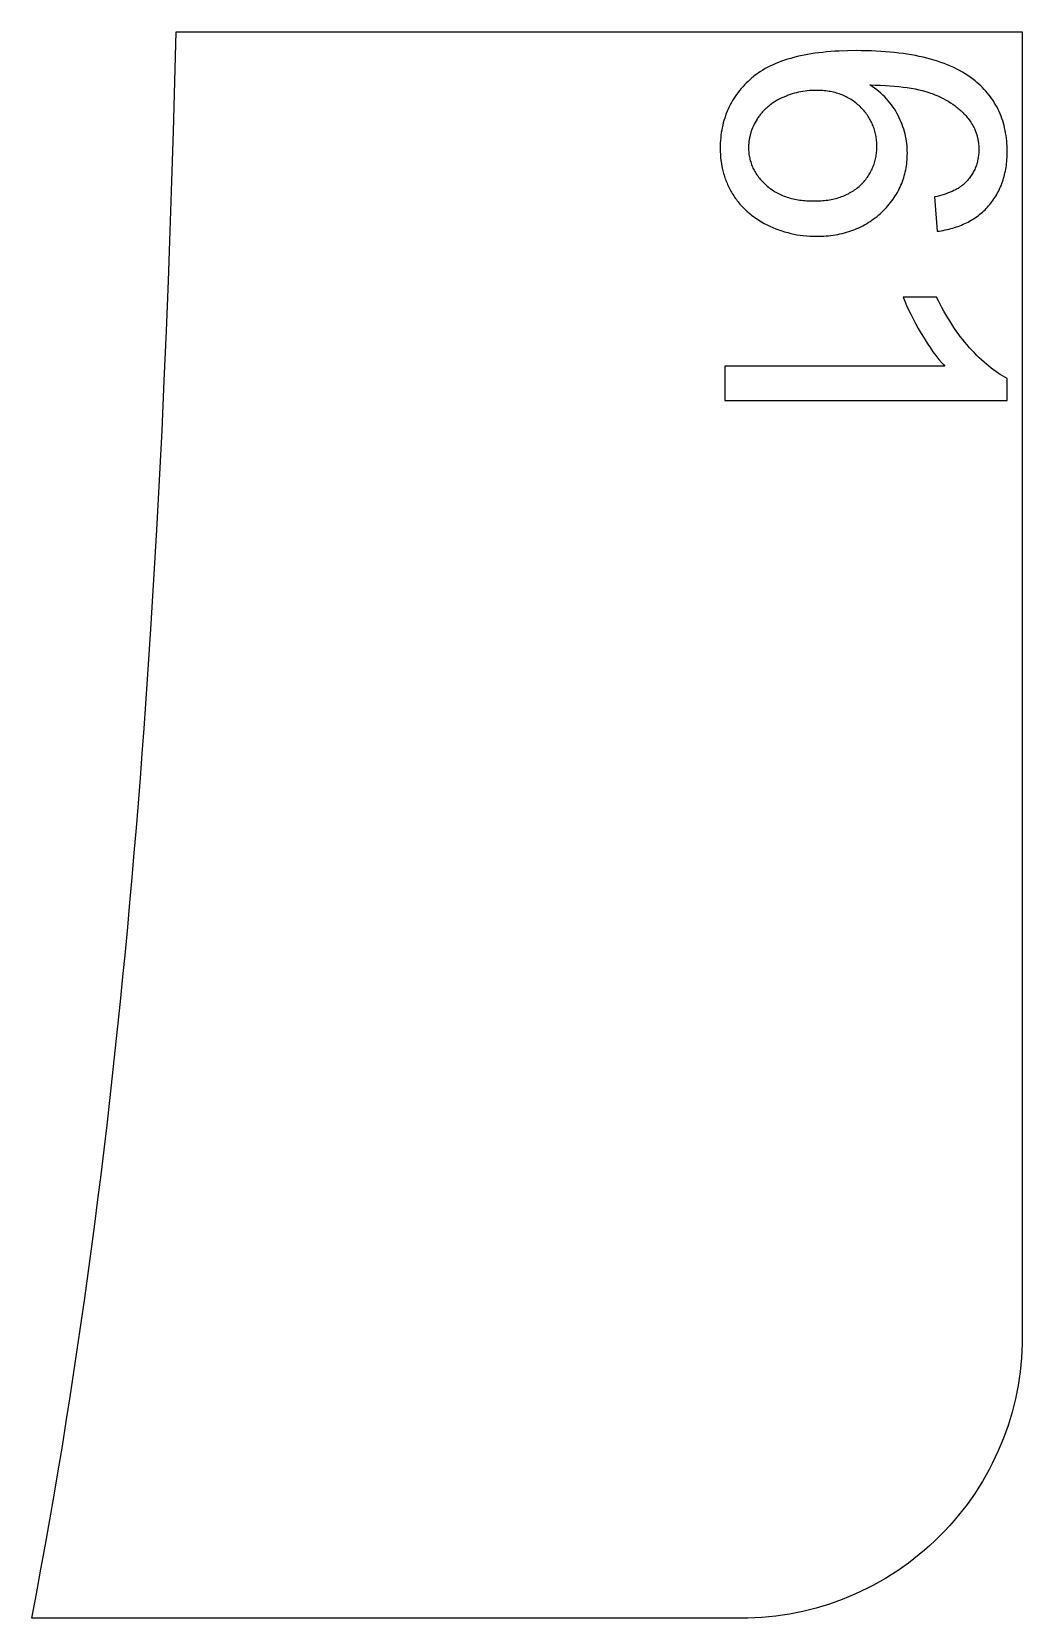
# Model space of a CAD drawing. Extents: x -16189 to 5251, y 3521 to 4024.
# Drawn here: x -12527.5 to -12351.4, y 3521.1 to 3803.1 of the extents above; entities that cross this region are included whole.
import ezdxf

# ---------------------------------------------------------------- set-up
doc = ezdxf.new("R2010")
doc.units = 0
doc.layers.add('LAYER_03', color=7, linetype='CONTINUOUS')

msp = doc.modelspace()

# ---------------------------------------------------------------- linework, layer by layer
at = {"layer": 'LAYER_03'}
for p, q in [((-12396.12, 3790.19), (-12396.27, 3790.08)), ((-12395.97, 3790.3), (-12396.12, 3790.19)), ((-12395.82, 3790.4), (-12395.97, 3790.3)), ((-12395.5, 3790.61), (-12395.82, 3790.4)), ((-12395.18, 3790.81), (-12395.5, 3790.61)), ((-12394.85, 3790.99), (-12395.18, 3790.81)), ((-12394.5, 3791.18), (-12394.85, 3790.99)), ((-12394.14, 3791.35), (-12394.5, 3791.18)), ((-12393.78, 3791.51), (-12394.14, 3791.35)), ((-12393.41, 3791.66), (-12393.78, 3791.51)), ((-12393.05, 3791.81), (-12393.41, 3791.66)), ((-12392.68, 3791.94), (-12393.05, 3791.81)), ((-12392.31, 3792.06), (-12392.68, 3791.94)), ((-12391.93, 3792.17), (-12392.31, 3792.06)), ((-12391.56, 3792.27), (-12391.93, 3792.17)), ((-12391.18, 3792.36), (-12391.56, 3792.27)), ((-12390.8, 3792.44), (-12391.18, 3792.36)), ((-12390.41, 3792.5), (-12390.8, 3792.44)), ((-12390.03, 3792.56), (-12390.41, 3792.5)), ((-12389.64, 3792.61), (-12390.03, 3792.56)), ((-12389.25, 3792.65), (-12389.64, 3792.61)), ((-12388.86, 3792.67), (-12389.25, 3792.65)), ((-12388.47, 3792.69), (-12388.86, 3792.67)), ((-12388.08, 3792.69), (-12388.47, 3792.69)), ((-12387.78, 3792.69), (-12388.08, 3792.69)), ((-12387.48, 3792.68), (-12387.78, 3792.69)), ((-12387.18, 3792.67), (-12387.48, 3792.68)), ((-12386.89, 3792.65), (-12387.18, 3792.67)), ((-12386.61, 3792.62), (-12386.89, 3792.65)), ((-12386.33, 3792.59), (-12386.61, 3792.62)), ((-12386.05, 3792.56), (-12386.33, 3792.59)), ((-12385.77, 3792.51), (-12386.05, 3792.56)), ((-12385.5, 3792.47), (-12385.77, 3792.51)), ((-12385.23, 3792.41), (-12385.5, 3792.47)), ((-12384.97, 3792.35), (-12385.23, 3792.41)), ((-12384.71, 3792.29), (-12384.97, 3792.35)), ((-12384.45, 3792.22), (-12384.71, 3792.29)), ((-12384.2, 3792.14), (-12384.45, 3792.22)), ((-12383.95, 3792.06), (-12384.2, 3792.14)), ((-12383.7, 3791.97), (-12383.95, 3792.06)), ((-12383.46, 3791.88), (-12383.7, 3791.97)), ((-12383.22, 3791.78), (-12383.46, 3791.88)), ((-12382.98, 3791.67), (-12383.22, 3791.78)), ((-12382.75, 3791.56), (-12382.98, 3791.67)), ((-12382.52, 3791.45), (-12382.75, 3791.56)), ((-12382.3, 3791.32), (-12382.52, 3791.45)), ((-12382.08, 3791.2), (-12382.3, 3791.32)), ((-12381.86, 3791.06), (-12382.08, 3791.2)), ((-12381.65, 3790.93), (-12381.86, 3791.06)), ((-12381.44, 3790.78), (-12381.65, 3790.93)), ((-12381.23, 3790.63), (-12381.44, 3790.78)), ((-12381.03, 3790.48), (-12381.23, 3790.63)), ((-12380.83, 3790.31), (-12381.03, 3790.48)), ((-12380.63, 3790.15), (-12380.83, 3790.31)), ((-12380.44, 3789.98), (-12380.63, 3790.15)), ((-12398.74, 3787.28), (-12398.91, 3786.97)), ((-12398.56, 3787.58), (-12398.74, 3787.28)), ((-12398.46, 3787.73), (-12398.56, 3787.58)), ((-12398.36, 3787.88), (-12398.46, 3787.73)), ((-12398.26, 3788.03), (-12398.36, 3787.88)), ((-12398.16, 3788.17), (-12398.26, 3788.03)), ((-12398.05, 3788.31), (-12398.16, 3788.17)), ((-12397.94, 3788.45), (-12398.05, 3788.31)), ((-12397.83, 3788.59), (-12397.94, 3788.45)), ((-12397.71, 3788.72), (-12397.83, 3788.59)), ((-12397.59, 3788.86), (-12397.71, 3788.72)), ((-12397.47, 3788.99), (-12397.59, 3788.86)), ((-12397.35, 3789.12), (-12397.47, 3788.99)), ((-12397.22, 3789.25), (-12397.35, 3789.12)), ((-12397.1, 3789.37), (-12397.22, 3789.25)), ((-12396.97, 3789.49), (-12397.1, 3789.37)), ((-12396.83, 3789.61), (-12396.97, 3789.49)), ((-12396.69, 3789.73), (-12396.83, 3789.61)), ((-12396.56, 3789.85), (-12396.69, 3789.73)), ((-12396.41, 3789.96), (-12396.56, 3789.85)), ((-12396.27, 3790.08), (-12396.41, 3789.96)), ((-12380.25, 3789.8), (-12380.44, 3789.98)), ((-12380.07, 3789.61), (-12380.25, 3789.8)), ((-12379.89, 3789.43), (-12380.07, 3789.61)), ((-12379.72, 3789.24), (-12379.89, 3789.43)), ((-12379.55, 3789.05), (-12379.72, 3789.24)), ((-12379.39, 3788.86), (-12379.55, 3789.05)), ((-12379.24, 3788.67), (-12379.39, 3788.86)), ((-12379.09, 3788.47), (-12379.24, 3788.67)), ((-12378.95, 3788.27), (-12379.09, 3788.47)), ((-12378.81, 3788.07), (-12378.95, 3788.27)), ((-12378.68, 3787.86), (-12378.81, 3788.07)), ((-12378.56, 3787.66), (-12378.68, 3787.86)), ((-12378.44, 3787.45), (-12378.56, 3787.66)), ((-12378.32, 3787.24), (-12378.44, 3787.45)), ((-12399.86, 3784.46), (-12399.89, 3784.3)), ((-12399.82, 3784.62), (-12399.86, 3784.46)), ((-12399.78, 3784.78), (-12399.82, 3784.62)), ((-12399.74, 3784.94), (-12399.78, 3784.78)), ((-12399.69, 3785.1), (-12399.74, 3784.94)), ((-12399.65, 3785.26), (-12399.69, 3785.1)), ((-12399.59, 3785.42), (-12399.65, 3785.26)), ((-12399.54, 3785.58), (-12399.59, 3785.42)), ((-12399.48, 3785.73), (-12399.54, 3785.58)), ((-12399.36, 3786.05), (-12399.48, 3785.73)), ((-12399.22, 3786.36), (-12399.36, 3786.05)), ((-12399.07, 3786.67), (-12399.22, 3786.36)), ((-12398.91, 3786.97), (-12399.07, 3786.67)), ((-12378.22, 3787.02), (-12378.32, 3787.24)), ((-12378.11, 3786.8), (-12378.22, 3787.02)), ((-12378.02, 3786.58), (-12378.11, 3786.8)), ((-12377.93, 3786.36), (-12378.02, 3786.58)), ((-12377.84, 3786.14), (-12377.93, 3786.36)), ((-12377.76, 3785.91), (-12377.84, 3786.14)), ((-12377.69, 3785.68), (-12377.76, 3785.91)), ((-12377.62, 3785.45), (-12377.69, 3785.68)), ((-12377.56, 3785.22), (-12377.62, 3785.45)), ((-12377.51, 3784.98), (-12377.56, 3785.22)), ((-12377.46, 3784.74), (-12377.51, 3784.98)), ((-12377.41, 3784.5), (-12377.46, 3784.74)), ((-12377.38, 3784.26), (-12377.41, 3784.5)), ((-12400.06, 3783), (-12400.07, 3782.83)), ((-12400.07, 3782.83), (-12400.07, 3782.67)), ((-12400.07, 3782.67), (-12400.07, 3782.5)), ((-12400.07, 3782.5), (-12400.07, 3782.26)), ((-12400.07, 3782.26), (-12400.06, 3782.02)), ((-12400.05, 3783.16), (-12400.06, 3783)), ((-12400.06, 3782.02), (-12400.05, 3781.78)), ((-12400.04, 3783.33), (-12400.05, 3783.16)), ((-12400.05, 3781.78), (-12400.02, 3781.55)), ((-12400.02, 3783.49), (-12400.04, 3783.33)), ((-12400, 3783.65), (-12400.02, 3783.49)), ((-12399.98, 3783.82), (-12400, 3783.65)), ((-12399.95, 3783.98), (-12399.98, 3783.82)), ((-12399.93, 3784.14), (-12399.95, 3783.98)), ((-12399.89, 3784.3), (-12399.93, 3784.14)), ((-12377.34, 3784.01), (-12377.38, 3784.26)), ((-12377.32, 3783.76), (-12377.34, 3784.01)), ((-12377.34, 3781.47), (-12377.32, 3781.72)), ((-12377.3, 3783.51), (-12377.32, 3783.76)), ((-12377.32, 3781.72), (-12377.3, 3781.97)), ((-12377.28, 3783.26), (-12377.3, 3783.51)), ((-12377.3, 3781.97), (-12377.28, 3782.22)), ((-12377.27, 3783), (-12377.28, 3783.26)), ((-12377.28, 3782.22), (-12377.27, 3782.48)), ((-12377.27, 3782.74), (-12377.27, 3783)), ((-12377.27, 3782.48), (-12377.27, 3782.74)), ((-12400.02, 3781.55), (-12400, 3781.32)), ((-12400, 3781.32), (-12399.96, 3781.08)), ((-12399.96, 3781.08), (-12399.92, 3780.86)), ((-12399.92, 3780.86), (-12399.88, 3780.63)), ((-12399.88, 3780.63), (-12399.83, 3780.4)), ((-12399.83, 3780.4), (-12399.77, 3780.18)), ((-12399.77, 3780.18), (-12399.7, 3779.96)), ((-12399.7, 3779.96), (-12399.63, 3779.74)), ((-12399.63, 3779.74), (-12399.56, 3779.53)), ((-12399.56, 3779.53), (-12399.47, 3779.31)), ((-12399.47, 3779.31), (-12399.38, 3779.1)), ((-12399.38, 3779.1), (-12399.29, 3778.89)), ((-12399.29, 3778.89), (-12399.19, 3778.68)), ((-12378.11, 3778.69), (-12378.02, 3778.91)), ((-12378.02, 3778.91), (-12377.93, 3779.13)), ((-12377.93, 3779.13), (-12377.84, 3779.35)), ((-12377.84, 3779.35), (-12377.76, 3779.57)), ((-12377.76, 3779.57), (-12377.69, 3779.8)), ((-12377.69, 3779.8), (-12377.62, 3780.03)), ((-12377.62, 3780.03), (-12377.56, 3780.26)), ((-12377.56, 3780.26), (-12377.51, 3780.5)), ((-12377.51, 3780.5), (-12377.46, 3780.74)), ((-12377.46, 3780.74), (-12377.41, 3780.98)), ((-12377.41, 3780.98), (-12377.38, 3781.22)), ((-12377.38, 3781.22), (-12377.34, 3781.47)), ((-12399.19, 3778.68), (-12399.08, 3778.48)), ((-12399.08, 3778.48), (-12398.97, 3778.27)), ((-12398.97, 3778.27), (-12398.85, 3778.07)), ((-12398.85, 3778.07), (-12398.72, 3777.87)), ((-12398.72, 3777.87), (-12398.59, 3777.68)), ((-12398.59, 3777.68), (-12398.45, 3777.48)), ((-12398.45, 3777.48), (-12398.31, 3777.29)), ((-12398.31, 3777.29), (-12398.16, 3777.1)), ((-12398.16, 3777.1), (-12398, 3776.91)), ((-12398, 3776.91), (-12397.84, 3776.72)), ((-12397.84, 3776.72), (-12397.67, 3776.54)), ((-12397.67, 3776.54), (-12397.5, 3776.36)), ((-12397.5, 3776.36), (-12397.32, 3776.18)), ((-12397.32, 3776.18), (-12397.13, 3776)), ((-12397.13, 3776), (-12396.94, 3775.82)), ((-12380.07, 3775.96), (-12379.89, 3776.14)), ((-12379.89, 3776.14), (-12379.72, 3776.32)), ((-12379.72, 3776.32), (-12379.55, 3776.5)), ((-12379.55, 3776.5), (-12379.39, 3776.69)), ((-12379.39, 3776.69), (-12379.24, 3776.87)), ((-12379.24, 3776.87), (-12379.09, 3777.07)), ((-12379.09, 3777.07), (-12378.95, 3777.26)), ((-12378.95, 3777.26), (-12378.81, 3777.46)), ((-12378.81, 3777.46), (-12378.68, 3777.65)), ((-12378.68, 3777.65), (-12378.56, 3777.86)), ((-12378.56, 3777.86), (-12378.44, 3778.06)), ((-12378.44, 3778.06), (-12378.32, 3778.27)), ((-12378.32, 3778.27), (-12378.22, 3778.48)), ((-12378.22, 3778.48), (-12378.11, 3778.69)), ((-12396.94, 3775.82), (-12396.74, 3775.65)), ((-12396.74, 3775.65), (-12396.54, 3775.48)), ((-12396.54, 3775.48), (-12396.33, 3775.32)), ((-12396.33, 3775.32), (-12396.12, 3775.17)), ((-12396.12, 3775.17), (-12395.9, 3775.02)), ((-12395.9, 3775.02), (-12395.68, 3774.87)), ((-12395.68, 3774.87), (-12395.46, 3774.73)), ((-12395.46, 3774.73), (-12395.23, 3774.6)), ((-12395.23, 3774.6), (-12395, 3774.47)), ((-12395, 3774.47), (-12394.76, 3774.35)), ((-12394.76, 3774.35), (-12394.52, 3774.23)), ((-12394.52, 3774.23), (-12394.27, 3774.12)), ((-12394.27, 3774.12), (-12394.02, 3774.01)), ((-12394.02, 3774.01), (-12393.76, 3773.91)), ((-12393.76, 3773.91), (-12393.5, 3773.82)), ((-12393.5, 3773.82), (-12393.24, 3773.73)), ((-12393.24, 3773.73), (-12392.97, 3773.64)), ((-12392.97, 3773.64), (-12392.7, 3773.56)), ((-12392.7, 3773.56), (-12392.42, 3773.49)), ((-12392.42, 3773.49), (-12392.14, 3773.42)), ((-12392.14, 3773.42), (-12391.85, 3773.36)), ((-12391.85, 3773.36), (-12391.56, 3773.3)), ((-12391.56, 3773.3), (-12391.27, 3773.25)), ((-12391.27, 3773.25), (-12390.97, 3773.2)), ((-12390.97, 3773.2), (-12390.67, 3773.16)), ((-12390.67, 3773.16), (-12390.36, 3773.13)), ((-12386.55, 3773.13), (-12386.26, 3773.16)), ((-12386.26, 3773.16), (-12385.96, 3773.2)), ((-12385.96, 3773.2), (-12385.68, 3773.25)), ((-12385.68, 3773.25), (-12385.39, 3773.3)), ((-12385.39, 3773.3), (-12385.11, 3773.35)), ((-12385.11, 3773.35), (-12384.84, 3773.42)), ((-12384.84, 3773.42), (-12384.57, 3773.48)), ((-12384.57, 3773.48), (-12384.3, 3773.56)), ((-12384.3, 3773.56), (-12384.04, 3773.63)), ((-12384.04, 3773.63), (-12383.79, 3773.72)), ((-12383.79, 3773.72), (-12383.53, 3773.81)), ((-12383.53, 3773.81), (-12383.28, 3773.9)), ((-12383.28, 3773.9), (-12383.04, 3774)), ((-12383.04, 3774), (-12382.8, 3774.11)), ((-12382.8, 3774.11), (-12382.56, 3774.22)), ((-12382.56, 3774.22), (-12382.33, 3774.33)), ((-12382.33, 3774.33), (-12382.11, 3774.45)), ((-12382.11, 3774.45), (-12381.88, 3774.58)), ((-12381.88, 3774.58), (-12381.66, 3774.71)), ((-12381.66, 3774.71), (-12381.45, 3774.85)), ((-12381.45, 3774.85), (-12381.24, 3774.99)), ((-12381.24, 3774.99), (-12381.03, 3775.14)), ((-12381.03, 3775.14), (-12380.83, 3775.3)), ((-12380.83, 3775.3), (-12380.64, 3775.45)), ((-12380.64, 3775.45), (-12380.44, 3775.62)), ((-12380.44, 3775.62), (-12380.25, 3775.79)), ((-12380.25, 3775.79), (-12380.07, 3775.96)), ((-12390.36, 3773.13), (-12390.04, 3773.1)), ((-12390.04, 3773.1), (-12389.73, 3773.07)), ((-12389.73, 3773.07), (-12389.41, 3773.05)), ((-12389.41, 3773.05), (-12389.08, 3773.04)), ((-12389.08, 3773.04), (-12388.42, 3773.03)), ((-12388.42, 3773.03), (-12387.78, 3773.04)), ((-12387.78, 3773.04), (-12387.46, 3773.05)), ((-12387.46, 3773.05), (-12387.16, 3773.07)), ((-12387.16, 3773.07), (-12386.85, 3773.1)), ((-12386.85, 3773.1), (-12386.55, 3773.13))]:
    msp.add_line(p, q, dxfattribs=at)
msp.add_lwpolyline([(-12401.42, 3521.11), (-12527.51, 3521.11), (-12526.68, 3525.48), (-12525.87, 3529.85), (-12525.07, 3534.22), (-12524.3, 3538.59), (-12523.54, 3542.97), (-12522.8, 3547.34), (-12522.07, 3551.72), (-12521.37, 3556.1), (-12520.68, 3560.48), (-12520, 3564.86), (-12519.35, 3569.24), (-12518.71, 3573.63), (-12518.08, 3578.01), (-12517.47, 3582.4), (-12516.88, 3586.79), (-12516.3, 3591.18), (-12515.74, 3595.57), (-12515.19, 3599.96), (-12514.65, 3604.36), (-12514.13, 3608.75), (-12513.63, 3613.15), (-12513.13, 3617.55), (-12512.66, 3621.95), (-12512.19, 3626.35), (-12511.74, 3630.75), (-12511.3, 3635.15), (-12510.87, 3639.55), (-12510.45, 3643.96), (-12510.05, 3648.36), (-12509.66, 3652.77), (-12509.28, 3657.18), (-12508.91, 3661.59), (-12508.55, 3666), (-12508.2, 3670.41), (-12507.86, 3674.82), (-12507.54, 3679.24), (-12507.22, 3683.65), (-12506.91, 3688.06), (-12506.33, 3696.9), (-12505.78, 3705.73), (-12505.27, 3714.57), (-12504.8, 3723.41), (-12504.35, 3732.26), (-12503.94, 3741.11), (-12503.56, 3749.96), (-12503.21, 3758.81), (-12502.89, 3767.67), (-12502.59, 3776.53), (-12502.31, 3785.39), (-12502.06, 3794.25), (-12501.83, 3803.11), (-12351.42, 3803.11), (-12351.42, 3571.11, -0.414214)], format="xyb", close=True, dxfattribs=at)
for points in [[(-12366.54, 3767.64), (-12366.17, 3767.69), (-12365.82, 3767.75), (-12365.46, 3767.81), (-12365.12, 3767.88), (-12364.78, 3767.95), (-12364.44, 3768.03), (-12364.11, 3768.12), (-12363.78, 3768.21), (-12363.46, 3768.3), (-12363.14, 3768.41), (-12362.83, 3768.51), (-12362.52, 3768.63), (-12362.22, 3768.75), (-12361.92, 3768.88), (-12361.63, 3769.01), (-12361.34, 3769.15), (-12361.05, 3769.29), (-12360.78, 3769.44), (-12360.5, 3769.6), (-12360.24, 3769.76), (-12359.97, 3769.93), (-12359.71, 3770.1), (-12359.46, 3770.28), (-12359.21, 3770.46), (-12358.97, 3770.66), (-12358.73, 3770.85), (-12358.5, 3771.06), (-12358.27, 3771.26), (-12358.04, 3771.48), (-12357.82, 3771.7), (-12357.61, 3771.93), (-12357.4, 3772.16), (-12357.2, 3772.4), (-12357, 3772.64), (-12356.81, 3772.88), (-12356.63, 3773.13), (-12356.45, 3773.39), (-12356.28, 3773.65), (-12356.11, 3773.91), (-12355.95, 3774.18), (-12355.8, 3774.45), (-12355.66, 3774.72), (-12355.52, 3775), (-12355.39, 3775.28), (-12355.26, 3775.57), (-12355.14, 3775.86), (-12355.03, 3776.16), (-12354.92, 3776.46), (-12354.82, 3776.76), (-12354.73, 3777.07), (-12354.64, 3777.38), (-12354.56, 3777.7), (-12354.49, 3778.02), (-12354.42, 3778.34), (-12354.36, 3778.67), (-12354.3, 3779.01), (-12354.25, 3779.34), (-12354.21, 3779.69), (-12354.18, 3780.03), (-12354.15, 3780.38), (-12354.12, 3780.73), (-12354.11, 3781.09), (-12354.1, 3781.46), (-12354.09, 3781.82), (-12354.1, 3782.31), (-12354.12, 3782.8), (-12354.15, 3783.28), (-12354.18, 3783.75), (-12354.23, 3784.21), (-12354.3, 3784.67), (-12354.37, 3785.13), (-12354.45, 3785.57), (-12354.55, 3786.01), (-12354.65, 3786.45), (-12354.77, 3786.88), (-12354.9, 3787.3), (-12355.04, 3787.71), (-12355.19, 3788.12), (-12355.35, 3788.52), (-12355.53, 3788.92), (-12355.71, 3789.31), (-12355.91, 3789.69), (-12356.11, 3790.07), (-12356.33, 3790.44), (-12356.56, 3790.81), (-12356.8, 3791.16), (-12357.05, 3791.52), (-12357.32, 3791.86), (-12357.59, 3792.2), (-12357.88, 3792.53), (-12358.17, 3792.86), (-12358.48, 3793.18), (-12358.8, 3793.49), (-12359.13, 3793.8), (-12359.47, 3794.1), (-12359.82, 3794.4), (-12360.24, 3794.73), (-12360.67, 3795.05), (-12361.12, 3795.35), (-12361.59, 3795.65), (-12362.07, 3795.94), (-12362.57, 3796.22), (-12363.08, 3796.48), (-12363.6, 3796.74), (-12364.15, 3796.99), (-12364.7, 3797.22), (-12365.28, 3797.44), (-12365.87, 3797.66), (-12366.47, 3797.86), (-12367.09, 3798.06), (-12367.73, 3798.24), (-12368.38, 3798.41), (-12369.04, 3798.57), (-12369.72, 3798.73), (-12370.42, 3798.87), (-12371.13, 3799), (-12371.86, 3799.12), (-12372.6, 3799.23), (-12373.36, 3799.33), (-12374.14, 3799.41), (-12374.93, 3799.49), (-12375.73, 3799.56), (-12376.55, 3799.62), (-12377.39, 3799.67), (-12378.24, 3799.7), (-12379.1, 3799.73), (-12379.99, 3799.74), (-12380.88, 3799.75), (-12382.47, 3799.73), (-12384.01, 3799.67), (-12384.75, 3799.63), (-12385.48, 3799.58), (-12386.2, 3799.52), (-12386.9, 3799.45), (-12387.59, 3799.37), (-12388.27, 3799.28), (-12388.92, 3799.18), (-12389.57, 3799.07), (-12390.2, 3798.95), (-12390.82, 3798.82), (-12391.42, 3798.69), (-12392.01, 3798.54), (-12392.58, 3798.38), (-12393.14, 3798.22), (-12393.69, 3798.04), (-12394.22, 3797.86), (-12394.73, 3797.67), (-12395.24, 3797.46), (-12395.73, 3797.25), (-12396.2, 3797.03), (-12396.66, 3796.8), (-12397.1, 3796.55), (-12397.54, 3796.3), (-12397.95, 3796.04), (-12398.35, 3795.77), (-12398.74, 3795.5), (-12399.12, 3795.21), (-12399.3, 3795.06), (-12399.48, 3794.91), (-12399.82, 3794.6), (-12400.16, 3794.29), (-12400.48, 3793.98), (-12400.8, 3793.66), (-12401.1, 3793.33), (-12401.39, 3793), (-12401.67, 3792.66), (-12401.94, 3792.31), (-12402.2, 3791.96), (-12402.45, 3791.61), (-12402.69, 3791.25), (-12402.91, 3790.88), (-12403.13, 3790.51), (-12403.33, 3790.13), (-12403.53, 3789.75), (-12403.71, 3789.36), (-12403.88, 3788.97), (-12404.04, 3788.57), (-12404.19, 3788.16), (-12404.32, 3787.75), (-12404.45, 3787.34), (-12404.57, 3786.92), (-12404.67, 3786.49), (-12404.76, 3786.06), (-12404.85, 3785.62), (-12404.92, 3785.18), (-12404.98, 3784.73), (-12405.03, 3784.27), (-12405.07, 3783.81), (-12405.1, 3783.35), (-12405.11, 3782.88), (-12405.12, 3782.4), (-12405.11, 3781.84), (-12405.08, 3781.29), (-12405.04, 3780.75), (-12404.98, 3780.21), (-12404.91, 3779.68), (-12404.82, 3779.16), (-12404.71, 3778.65), (-12404.58, 3778.14), (-12404.51, 3777.89), (-12404.44, 3777.64), (-12404.36, 3777.39), (-12404.28, 3777.15), (-12404.19, 3776.91), (-12404.1, 3776.67), (-12404.01, 3776.43), (-12403.91, 3776.19), (-12403.81, 3775.95), (-12403.7, 3775.72), (-12403.59, 3775.49), (-12403.47, 3775.26), (-12403.35, 3775.03), (-12403.23, 3774.8), (-12403.1, 3774.58), (-12402.97, 3774.36), (-12402.83, 3774.14), (-12402.69, 3773.92), (-12402.55, 3773.71), (-12402.4, 3773.49), (-12402.25, 3773.29), (-12402.1, 3773.08), (-12401.94, 3772.88), (-12401.78, 3772.68), (-12401.61, 3772.48), (-12401.44, 3772.29), (-12401.27, 3772.1), (-12401.09, 3771.91), (-12400.91, 3771.73), (-12400.73, 3771.55), (-12400.54, 3771.37), (-12400.35, 3771.19), (-12400.15, 3771.02), (-12399.96, 3770.85), (-12399.75, 3770.68), (-12399.55, 3770.52), (-12399.12, 3770.2), (-12398.69, 3769.89), (-12398.23, 3769.6), (-12397.76, 3769.32), (-12397.28, 3769.04), (-12396.78, 3768.78), (-12396.28, 3768.54), (-12395.76, 3768.31), (-12395.25, 3768.1), (-12394.72, 3767.9), (-12394.19, 3767.72), (-12393.66, 3767.55), (-12393.12, 3767.4), (-12392.58, 3767.26), (-12392.03, 3767.15), (-12391.48, 3767.04), (-12390.92, 3766.95), (-12390.35, 3766.88), (-12389.78, 3766.83), (-12389.21, 3766.79), (-12388.63, 3766.76), (-12388.04, 3766.76), (-12387.6, 3766.76), (-12387.16, 3766.77), (-12386.72, 3766.79), (-12386.29, 3766.82), (-12385.87, 3766.86), (-12385.45, 3766.91), (-12385.04, 3766.96), (-12384.63, 3767.03), (-12384.22, 3767.1), (-12383.83, 3767.18), (-12383.43, 3767.27), (-12383.05, 3767.36), (-12382.66, 3767.47), (-12382.28, 3767.58), (-12381.91, 3767.7), (-12381.54, 3767.83), (-12381.18, 3767.97), (-12380.83, 3768.12), (-12380.47, 3768.28), (-12380.13, 3768.44), (-12379.79, 3768.61), (-12379.45, 3768.79), (-12379.12, 3768.98), (-12378.79, 3769.18), (-12378.47, 3769.39), (-12378.15, 3769.6), (-12377.84, 3769.83), (-12377.54, 3770.06), (-12377.24, 3770.3), (-12376.94, 3770.55), (-12376.65, 3770.8), (-12376.37, 3771.07), (-12376.09, 3771.34), (-12375.82, 3771.61), (-12375.56, 3771.89), (-12375.31, 3772.17), (-12375.07, 3772.46), (-12374.83, 3772.75), (-12374.61, 3773.04), (-12374.39, 3773.34), (-12374.19, 3773.64), (-12373.99, 3773.94), (-12373.8, 3774.25), (-12373.62, 3774.56), (-12373.44, 3774.87), (-12373.28, 3775.19), (-12373.13, 3775.51), (-12372.98, 3775.84), (-12372.84, 3776.16), (-12372.72, 3776.5), (-12372.6, 3776.83), (-12372.49, 3777.17), (-12372.39, 3777.51), (-12372.29, 3777.86), (-12372.21, 3778.21), (-12372.13, 3778.56), (-12372.07, 3778.92), (-12372.01, 3779.28), (-12371.96, 3779.64), (-12371.92, 3780.01), (-12371.89, 3780.38), (-12371.87, 3780.76), (-12371.86, 3781.13), (-12371.85, 3781.51), (-12371.86, 3781.95), (-12371.88, 3782.39), (-12371.91, 3782.82), (-12371.95, 3783.25), (-12372.01, 3783.68), (-12372.08, 3784.1), (-12372.17, 3784.53), (-12372.26, 3784.95), (-12372.37, 3785.37), (-12372.49, 3785.78), (-12372.63, 3786.2), (-12372.77, 3786.61), (-12372.93, 3787.02), (-12373.1, 3787.42), (-12373.29, 3787.83), (-12373.49, 3788.23), (-12373.7, 3788.63), (-12373.92, 3789.01), (-12374.16, 3789.4), (-12374.41, 3789.77), (-12374.68, 3790.14), (-12374.96, 3790.49), (-12375.25, 3790.84), (-12375.56, 3791.19), (-12375.88, 3791.52), (-12376.21, 3791.85), (-12376.56, 3792.17), (-12376.92, 3792.48), (-12377.29, 3792.78), (-12377.68, 3793.08), (-12378.08, 3793.37), (-12378.5, 3793.65), (-12377.57, 3793.63), (-12376.68, 3793.61), (-12375.81, 3793.57), (-12374.96, 3793.51), (-12374.15, 3793.45), (-12373.36, 3793.37), (-12372.6, 3793.28), (-12371.86, 3793.18), (-12371.15, 3793.06), (-12370.47, 3792.94), (-12369.82, 3792.8), (-12369.19, 3792.65), (-12368.59, 3792.48), (-12368.01, 3792.3), (-12367.74, 3792.21), (-12367.46, 3792.11), (-12367.2, 3792.01), (-12366.94, 3791.91), (-12366.44, 3791.7), (-12365.96, 3791.47), (-12365.49, 3791.24), (-12365.04, 3791), (-12364.6, 3790.75), (-12364.18, 3790.49), (-12363.77, 3790.21), (-12363.37, 3789.93), (-12363.18, 3789.79), (-12363, 3789.64), (-12362.81, 3789.49), (-12362.63, 3789.34), (-12362.46, 3789.19), (-12362.29, 3789.03), (-12362.12, 3788.88), (-12361.95, 3788.71), (-12361.79, 3788.55), (-12361.64, 3788.39), (-12361.48, 3788.22), (-12361.33, 3788.05), (-12361.19, 3787.88), (-12361.05, 3787.7), (-12360.91, 3787.52), (-12360.67, 3787.2), (-12360.58, 3787.06), (-12360.48, 3786.92), (-12360.39, 3786.78), (-12360.3, 3786.63), (-12360.22, 3786.49), (-12360.14, 3786.34), (-12360.06, 3786.19), (-12359.98, 3786.04), (-12359.91, 3785.89), (-12359.84, 3785.74), (-12359.78, 3785.58), (-12359.72, 3785.42), (-12359.66, 3785.27), (-12359.6, 3785.11), (-12359.55, 3784.95), (-12359.5, 3784.79), (-12359.45, 3784.62), (-12359.41, 3784.46), (-12359.37, 3784.29), (-12359.33, 3784.13), (-12359.3, 3783.96), (-12359.27, 3783.79), (-12359.24, 3783.62), (-12359.22, 3783.44), (-12359.2, 3783.27), (-12359.18, 3783.1), (-12359.16, 3782.92), (-12359.15, 3782.74), (-12359.15, 3782.56), (-12359.14, 3782.38), (-12359.14, 3782.2), (-12359.14, 3781.97), (-12359.15, 3781.75), (-12359.16, 3781.52), (-12359.18, 3781.3), (-12359.2, 3781.09), (-12359.23, 3780.87), (-12359.26, 3780.66), (-12359.3, 3780.45), (-12359.35, 3780.24), (-12359.4, 3780.03), (-12359.45, 3779.83), (-12359.51, 3779.62), (-12359.57, 3779.42), (-12359.64, 3779.23), (-12359.72, 3779.03), (-12359.8, 3778.84), (-12359.88, 3778.65), (-12359.97, 3778.46), (-12360.06, 3778.27), (-12360.16, 3778.09), (-12360.27, 3777.91), (-12360.38, 3777.73), (-12360.5, 3777.55), (-12360.62, 3777.38), (-12360.74, 3777.21), (-12360.87, 3777.04), (-12361.01, 3776.87), (-12361.15, 3776.7), (-12361.29, 3776.54), (-12361.45, 3776.38), (-12361.6, 3776.22), (-12361.76, 3776.06), (-12361.87, 3775.97), (-12361.98, 3775.88), (-12362.09, 3775.79), (-12362.2, 3775.7), (-12362.32, 3775.61), (-12362.45, 3775.52), (-12362.57, 3775.44), (-12362.71, 3775.35), (-12362.84, 3775.27), (-12362.98, 3775.19), (-12363.12, 3775.11), (-12363.27, 3775.03), (-12363.57, 3774.88), (-12363.89, 3774.73), (-12364.23, 3774.59), (-12364.58, 3774.45), (-12364.95, 3774.32), (-12365.33, 3774.2), (-12365.73, 3774.07), (-12366.14, 3773.96), (-12366.57, 3773.85), (-12367.01, 3773.74)], [(-12365.17, 3743.68), (-12404.27, 3743.68), (-12404.27, 3737.55), (-12354.09, 3737.55), (-12354.09, 3741.5), (-12354.5, 3741.71), (-12354.91, 3741.94), (-12355.32, 3742.18), (-12355.73, 3742.44), (-12356.14, 3742.72), (-12356.55, 3743.02), (-12356.97, 3743.33), (-12357.38, 3743.67), (-12357.8, 3744.02), (-12358.22, 3744.38), (-12358.64, 3744.77), (-12359.07, 3745.17), (-12359.49, 3745.59), (-12359.92, 3746.03), (-12360.35, 3746.48), (-12360.78, 3746.95), (-12361.2, 3747.44), (-12361.62, 3747.94), (-12362.03, 3748.44), (-12362.43, 3748.96), (-12362.83, 3749.49), (-12363.21, 3750.03), (-12363.59, 3750.57), (-12363.96, 3751.13), (-12364.32, 3751.7), (-12364.68, 3752.27), (-12365.03, 3752.86), (-12365.36, 3753.46), (-12365.69, 3754.07), (-12366.02, 3754.69), (-12366.33, 3755.31), (-12366.64, 3755.95), (-12372.57, 3755.95), (-12372.29, 3755.23), (-12371.97, 3754.48), (-12371.63, 3753.7), (-12371.25, 3752.91), (-12370.83, 3752.09), (-12370.39, 3751.25), (-12369.91, 3750.38), (-12369.4, 3749.49), (-12368.87, 3748.62), (-12368.34, 3747.78), (-12367.81, 3746.99), (-12367.29, 3746.24), (-12366.76, 3745.54), (-12366.23, 3744.88), (-12365.7, 3744.26), (-12365.44, 3743.96)]]:
    msp.add_lwpolyline(points, close=True, dxfattribs=at)

doc.saveas('drawing.dxf')
